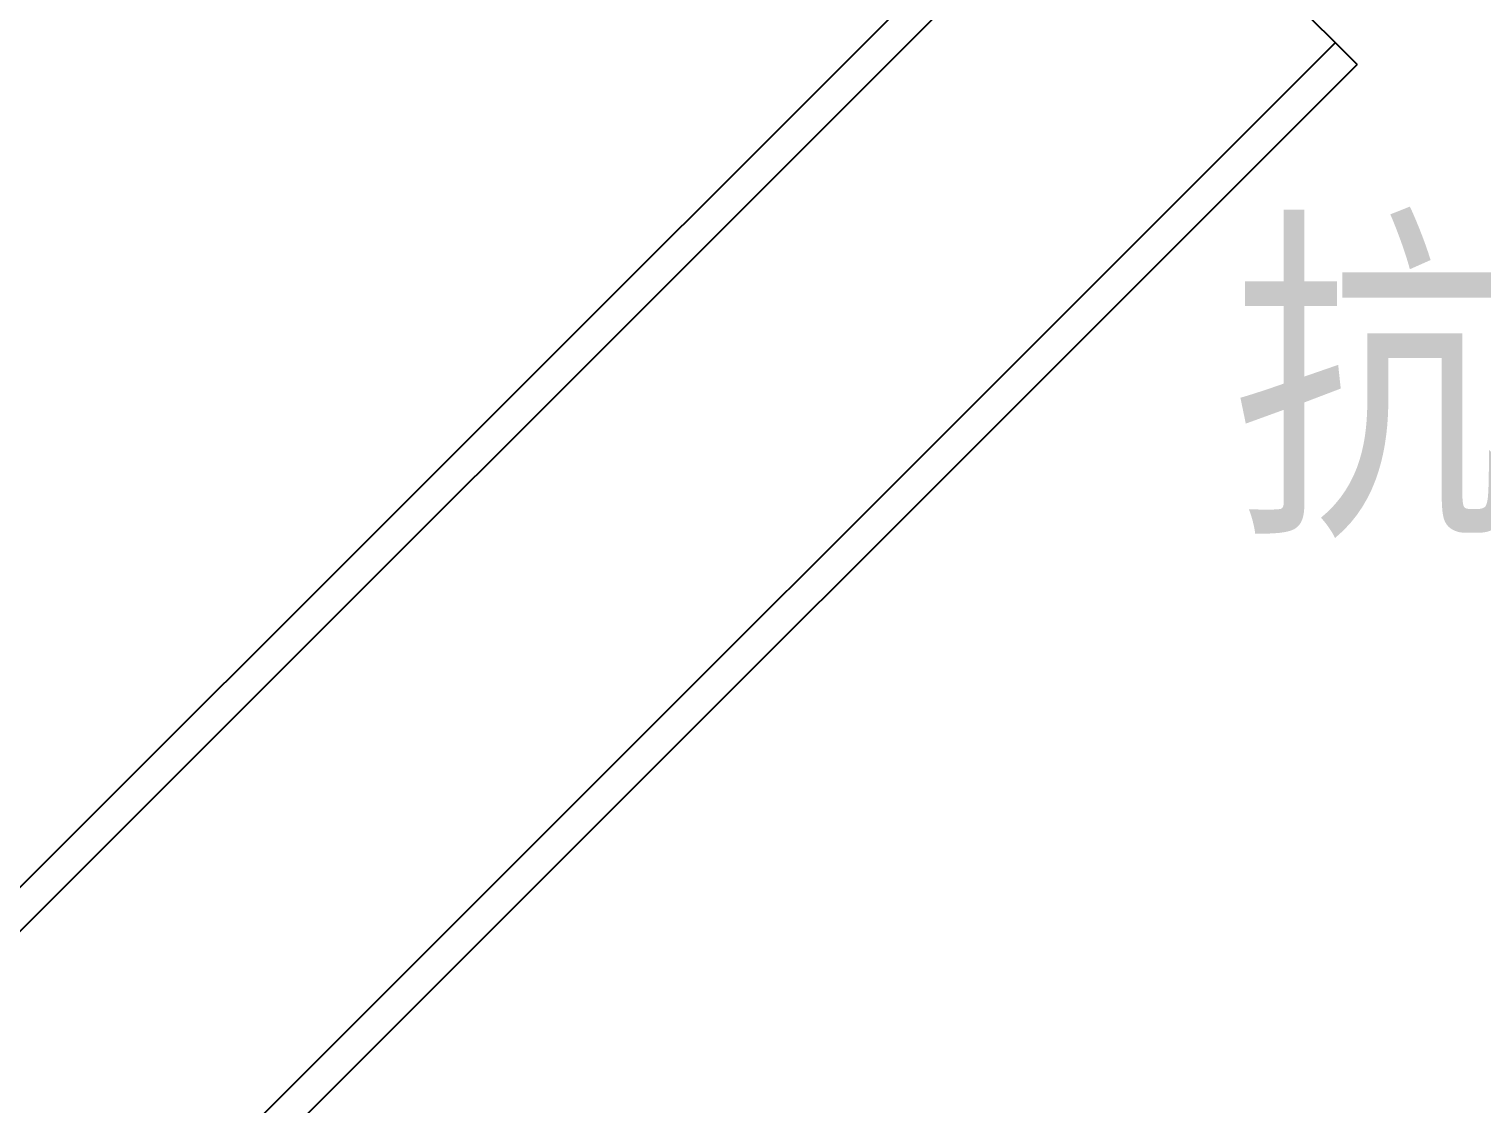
# Model space of a CAD drawing. Extents: x -1396510 to 1250330, y -1892470 to 1623980.
# Drawn here: x -1165944 to -1165164, y -61819 to -61242 of the extents above; entities that cross this region are included whole.
import ezdxf

# ---------------------------------------------------------------- set-up
doc = ezdxf.new("R2010")
doc.units = 0
doc.header["$LTSCALE"] = 1000
doc.header["$MEASUREMENT"] = 0
doc.styles.get("Standard").update_dxf_attribs({"font": 'gbenor.shx', "bigfont": 'gbcbig.shx'})

msp = doc.modelspace()

# ---------------------------------------------------------------- linework, layer by layer
at = {"linetype": 'Continuous'}
for p, q in [((-1166840.9, -62594.29), (-1165369.34, -61122.74)), ((-1165369.34, -61122.74), (-1165231.35, -61260.73)), ((-1166829.12, -62606.07), (-1165357.56, -61134.52)), ((-1166714.69, -62720.5), (-1165243.13, -61248.95)), ((-1166702.91, -62732.28), (-1165231.35, -61260.73))]:
    msp.add_line(p, q, dxfattribs=at)

# ---------------------------------------------------------------- texts
at = {"insert": (-1165298.77, -61358.97), "char_height": 139.392, "attachment_point": 1}
msp.add_mtext('{\\fSimHei|b0|i0|c134|p2;\\W0.8;抗震连接座A}', dxfattribs=at)

doc.saveas('drawing.dxf')
